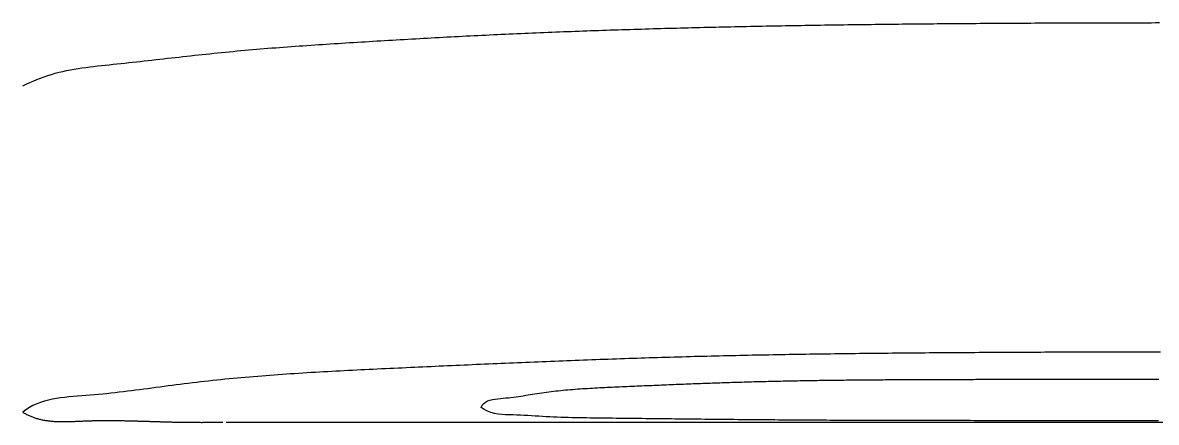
# Model space of a CAD drawing. Extents: x -1.6 to 71, y -20.2 to 60.8.
# Drawn here: x 42.682 to 43.551, y 5.098 to 5.404 of the extents above; entities that cross this region are included whole.
import ezdxf

# ---------------------------------------------------------------- set-up
doc = ezdxf.new("R2010")
doc.units = 0
doc.layers.get('0').update_dxf_attribs({"linetype": 'CONTINUOUS'})

msp = doc.modelspace()

# ---------------------------------------------------------------- linework, layer by layer
at = {"color": 7, "linetype": 'CONTINUOUS'}
msp.add_line((42.83805, 5.09777), (44.20374, 5.09777), dxfattribs=at)
at = {"color": 7}
for points in [[(42.682, 5.35583, 0), (42.6847, 5.35714, 0), (42.6874, 5.35841, 0), (42.6901, 5.35962, 0), (42.6929, 5.36078, 0), (42.6956, 5.36188, 0), (42.6984, 5.36291, 0), (42.7013, 5.36386, 0), (42.7041, 5.36474, 0), (42.707, 5.36555, 0), (42.7099, 5.3663, 0), (42.7128, 5.36698, 0), (42.7157, 5.36761, 0), (42.7186, 5.36819, 0), (42.7215, 5.36873, 0), (42.7245, 5.36922, 0), (42.7274, 5.36967, 0), (42.7304, 5.37009, 0), (42.7334, 5.37048, 0), (42.7364, 5.37085, 0), (42.7394, 5.37119, 0), (42.7424, 5.37152, 0), (42.7453, 5.37184, 0), (42.7483, 5.37215, 0), (42.7513, 5.37246, 0), (42.7543, 5.37277, 0), (42.7573, 5.37309, 0), (42.7603, 5.37341, 0), (42.7633, 5.37373, 0), (42.7663, 5.37405, 0), (42.7692, 5.37438, 0), (42.7722, 5.37471, 0), (42.7752, 5.37504, 0), (42.7782, 5.37537, 0), (42.7811, 5.3757, 0), (42.7841, 5.37604, 0), (42.7871, 5.37637, 0), (42.79, 5.3767, 0), (42.793, 5.37704, 0), (42.796, 5.37737, 0), (42.7989, 5.3777, 0), (42.8019, 5.37803, 0), (42.8049, 5.37836, 0), (42.8078, 5.37869, 0), (42.8108, 5.37902, 0), (42.8137, 5.37934, 0), (42.8167, 5.37966, 0), (42.8197, 5.37998, 0), (42.8226, 5.3803, 0), (42.8256, 5.38061, 0), (42.8285, 5.38092, 0), (42.8315, 5.38122, 0), (42.8345, 5.38152, 0), (42.8374, 5.38182, 0), (42.8404, 5.38211, 0), (42.8434, 5.3824, 0), (42.8463, 5.38268, 0), (42.8493, 5.38295, 0), (42.8523, 5.38322, 0), (42.8552, 5.38348, 0), (42.8582, 5.38374, 0), (42.8612, 5.384, 0), (42.8642, 5.38425, 0), (42.8671, 5.38449, 0), (42.8701, 5.38474, 0), (42.8731, 5.38497, 0), (42.8761, 5.38521, 0), (42.879, 5.38544, 0), (42.882, 5.38566, 0), (42.885, 5.38589, 0), (42.888, 5.3861, 0), (42.891, 5.38632, 0), (42.8939, 5.38653, 0), (42.8969, 5.38674, 0), (42.8999, 5.38695, 0), (42.9029, 5.38715, 0), (42.9059, 5.38736, 0), (42.9088, 5.38756, 0), (42.9118, 5.38775, 0), (42.9148, 5.38795, 0), (42.9178, 5.38814, 0), (42.9208, 5.38833, 0), (42.9238, 5.38852, 0), (42.9267, 5.38871, 0), (42.9297, 5.3889, 0), (42.9327, 5.38909, 0), (42.9357, 5.38927, 0), (42.9387, 5.38946, 0), (42.9417, 5.38964, 0), (42.9446, 5.38982, 0), (42.9476, 5.39, 0), (42.9506, 5.39018, 0), (42.9536, 5.39036, 0), (42.9566, 5.39054, 0), (42.9595, 5.39072, 0), (42.9625, 5.3909, 0), (42.9655, 5.39107, 0), (42.9685, 5.39125, 0), (42.9715, 5.39142, 0), (42.9745, 5.39159, 0), (42.9774, 5.39176, 0), (42.9804, 5.39193, 0), (42.9834, 5.3921, 0), (42.9864, 5.39227, 0), (42.9894, 5.39244, 0), (42.9923, 5.3926, 0), (42.9953, 5.39277, 0), (42.9983, 5.39293, 0), (43.0013, 5.39309, 0), (43.0043, 5.39325, 0), (43.0072, 5.39341, 0), (43.0102, 5.39357, 0), (43.0132, 5.39373, 0), (43.0162, 5.39388, 0), (43.0192, 5.39404, 0), (43.0222, 5.39419, 0), (43.0251, 5.39434, 0), (43.0281, 5.39449, 0), (43.0311, 5.39464, 0), (43.0341, 5.39478, 0), (43.0371, 5.39493, 0), (43.04, 5.39507, 0), (43.043, 5.39521, 0), (43.046, 5.39535, 0), (43.049, 5.39549, 0), (43.052, 5.39563, 0), (43.055, 5.39576, 0), (43.0579, 5.3959, 0), (43.0609, 5.39603, 0), (43.0639, 5.39616, 0), (43.0669, 5.39629, 0), (43.0699, 5.39642, 0), (43.0729, 5.39655, 0), (43.0758, 5.39667, 0), (43.0788, 5.3968, 0), (43.0818, 5.39692, 0), (43.0848, 5.39704, 0), (43.0878, 5.39716, 0), (43.0908, 5.39728, 0), (43.0937, 5.39739, 0), (43.0967, 5.39751, 0), (43.0997, 5.39762, 0), (43.1027, 5.39774, 0), (43.1057, 5.39785, 0), (43.1087, 5.39796, 0), (43.1116, 5.39807, 0), (43.1146, 5.39817, 0), (43.1176, 5.39828, 0), (43.1206, 5.39838, 0), (43.1236, 5.39849, 0), (43.1266, 5.39859, 0), (43.1296, 5.39869, 0), (43.1325, 5.39879, 0), (43.1355, 5.39889, 0), (43.1385, 5.39899, 0), (43.1415, 5.39908, 0), (43.1445, 5.39918, 0), (43.1475, 5.39927, 0), (43.1505, 5.39936, 0), (43.1534, 5.39945, 0), (43.1564, 5.39954, 0), (43.1594, 5.39963, 0), (43.1624, 5.39972, 0), (43.1654, 5.39981, 0), (43.1684, 5.39989, 0), (43.1713, 5.39998, 0), (43.1743, 5.40006, 0), (43.1773, 5.40014, 0), (43.1803, 5.40022, 0), (43.1833, 5.4003, 0), (43.1863, 5.40038, 0), (43.1893, 5.40046, 0), (43.1922, 5.40053, 0), (43.1952, 5.40061, 0), (43.1982, 5.40068, 0), (43.2012, 5.40076, 0), (43.2042, 5.40083, 0), (43.2072, 5.4009, 0), (43.2102, 5.40097, 0), (43.2131, 5.40104, 0), (43.2161, 5.40111, 0), (43.2191, 5.40118, 0), (43.2221, 5.40124, 0), (43.2251, 5.40131, 0), (43.2281, 5.40138, 0), (43.2311, 5.40144, 0), (43.234, 5.4015, 0), (43.237, 5.40156, 0), (43.24, 5.40162, 0), (43.243, 5.40168, 0), (43.246, 5.40174, 0), (43.249, 5.4018, 0), (43.252, 5.40186, 0), (43.2549, 5.40192, 0), (43.2579, 5.40197, 0), (43.2609, 5.40203, 0), (43.2639, 5.40208, 0), (43.2669, 5.40214, 0), (43.2699, 5.40219, 0), (43.2729, 5.40224, 0), (43.2758, 5.40229, 0), (43.2788, 5.40234, 0), (43.2818, 5.40239, 0), (43.2848, 5.40244, 0), (43.2878, 5.40249, 0), (43.2908, 5.40253, 0), (43.2938, 5.40258, 0), (43.2967, 5.40262, 0), (43.2997, 5.40267, 0), (43.3027, 5.40271, 0), (43.3057, 5.40276, 0), (43.3087, 5.4028, 0), (43.3117, 5.40284, 0), (43.3147, 5.40288, 0), (43.3176, 5.40292, 0), (43.3206, 5.40296, 0), (43.3236, 5.403, 0), (43.3266, 5.40304, 0), (43.3296, 5.40307, 0), (43.3326, 5.40311, 0), (43.3356, 5.40315, 0), (43.3386, 5.40318, 0), (43.3415, 5.40322, 0), (43.3445, 5.40325, 0), (43.3475, 5.40329, 0), (43.3505, 5.40332, 0), (43.3535, 5.40335, 0), (43.3565, 5.40338, 0), (43.3595, 5.40341, 0), (43.3624, 5.40345, 0), (43.3654, 5.40348, 0), (43.3684, 5.4035, 0), (43.3714, 5.40353, 0), (43.3744, 5.40356, 0), (43.3774, 5.40359, 0), (43.3804, 5.40362, 0), (43.3833, 5.40364, 0), (43.3863, 5.40367, 0), (43.3893, 5.4037, 0), (43.3923, 5.40372, 0), (43.3953, 5.40375, 0), (43.3983, 5.40377, 0), (43.4013, 5.40379, 0), (43.4042, 5.40382, 0), (43.4072, 5.40384, 0), (43.4102, 5.40386, 0), (43.4132, 5.40388, 0), (43.4162, 5.4039, 0), (43.4192, 5.40392, 0), (43.4222, 5.40395, 0), (43.4251, 5.40397, 0), (43.4281, 5.40398, 0), (43.4311, 5.404, 0), (43.4341, 5.40402, 0), (43.4371, 5.40404, 0), (43.4401, 5.40406, 0), (43.4431, 5.40408, 0), (43.446, 5.40409, 0), (43.449, 5.40411, 0), (43.452, 5.40412, 0), (43.455, 5.40414, 0), (43.458, 5.40416, 0), (43.461, 5.40417, 0), (43.464, 5.40418, 0), (43.467, 5.4042, 0), (43.4699, 5.40421, 0), (43.4729, 5.40422, 0), (43.4759, 5.40424, 0), (43.4789, 5.40425, 0), (43.4819, 5.40426, 0), (43.4849, 5.40427, 0), (43.4879, 5.40428, 0), (43.4908, 5.40429, 0), (43.4938, 5.4043, 0), (43.4968, 5.40431, 0), (43.4998, 5.40432, 0), (43.5028, 5.40433, 0), (43.5058, 5.40434, 0), (43.5088, 5.40434, 0), (43.5117, 5.40435, 0), (43.5147, 5.40436, 0), (43.5177, 5.40436, 0), (43.5207, 5.40437, 0), (43.5237, 5.40438, 0), (43.5267, 5.40438, 0), (43.5297, 5.40439, 0), (43.5327, 5.40439, 0), (43.5356, 5.40439, 0), (43.5386, 5.4044, 0), (43.5416, 5.4044, 0), (43.5446, 5.4044, 0), (43.5476, 5.4044, 0), (43.5506, 5.40441, 0), (43.5536, 5.40441, 0)], [(43.5543, 5.15166, 0), (43.5512, 5.15166, 0), (43.548, 5.15166, 0), (43.5449, 5.15166, 0), (43.5417, 5.15165, 0), (43.5385, 5.15165, 0), (43.5354, 5.15165, 0), (43.5322, 5.15164, 0), (43.5291, 5.15164, 0), (43.5259, 5.15163, 0), (43.5227, 5.15163, 0), (43.5196, 5.15162, 0), (43.5164, 5.15161, 0), (43.5133, 5.15161, 0), (43.5101, 5.1516, 0), (43.5069, 5.15159, 0), (43.5038, 5.15158, 0), (43.5006, 5.15157, 0), (43.4974, 5.15156, 0), (43.4943, 5.15156, 0), (43.4911, 5.15155, 0), (43.488, 5.15154, 0), (43.4848, 5.15152, 0), (43.4816, 5.15151, 0), (43.4785, 5.1515, 0), (43.4753, 5.15149, 0), (43.4722, 5.15148, 0), (43.469, 5.15147, 0), (43.4658, 5.15145, 0), (43.4627, 5.15144, 0), (43.4595, 5.15143, 0), (43.4564, 5.15141, 0), (43.4532, 5.1514, 0), (43.45, 5.15138, 0), (43.4469, 5.15137, 0), (43.4437, 5.15135, 0), (43.4405, 5.15134, 0), (43.4374, 5.15132, 0), (43.4342, 5.1513, 0), (43.4311, 5.15129, 0), (43.4279, 5.15127, 0), (43.4247, 5.15125, 0), (43.4216, 5.15123, 0), (43.4184, 5.15122, 0), (43.4153, 5.1512, 0), (43.4121, 5.15118, 0), (43.4089, 5.15116, 0), (43.4058, 5.15114, 0), (43.4026, 5.15112, 0), (43.3994, 5.1511, 0), (43.3963, 5.15108, 0), (43.3931, 5.15105, 0), (43.39, 5.15103, 0), (43.3868, 5.15101, 0), (43.3836, 5.15099, 0), (43.3805, 5.15096, 0), (43.3773, 5.15094, 0), (43.3741, 5.15091, 0), (43.371, 5.15089, 0), (43.3678, 5.15086, 0), (43.3647, 5.15083, 0), (43.3615, 5.15081, 0), (43.3583, 5.15078, 0), (43.3552, 5.15075, 0), (43.352, 5.15072, 0), (43.3488, 5.15069, 0), (43.3457, 5.15066, 0), (43.3425, 5.15063, 0), (43.3394, 5.1506, 0), (43.3362, 5.15056, 0), (43.333, 5.15053, 0), (43.3299, 5.1505, 0), (43.3267, 5.15046, 0), (43.3236, 5.15042, 0), (43.3204, 5.15039, 0), (43.3172, 5.15035, 0), (43.3141, 5.15031, 0), (43.3109, 5.15027, 0), (43.3077, 5.15023, 0), (43.3046, 5.15019, 0), (43.3014, 5.15015, 0), (43.2983, 5.1501, 0), (43.2951, 5.15006, 0), (43.2919, 5.15001, 0), (43.2888, 5.14997, 0), (43.2856, 5.14992, 0), (43.2825, 5.14987, 0), (43.2793, 5.14982, 0), (43.2761, 5.14977, 0), (43.273, 5.14972, 0), (43.2698, 5.14967, 0), (43.2667, 5.14961, 0), (43.2635, 5.14956, 0), (43.2603, 5.1495, 0), (43.2572, 5.14945, 0), (43.254, 5.14939, 0), (43.2509, 5.14933, 0), (43.2477, 5.14927, 0), (43.2445, 5.14921, 0), (43.2414, 5.14914, 0), (43.2382, 5.14908, 0), (43.2351, 5.14901, 0), (43.2319, 5.14894, 0), (43.2287, 5.14888, 0), (43.2256, 5.14881, 0), (43.2224, 5.14874, 0), (43.2193, 5.14866, 0), (43.2161, 5.14859, 0), (43.2129, 5.14851, 0), (43.2098, 5.14844, 0), (43.2066, 5.14836, 0), (43.2035, 5.14828, 0), (43.2003, 5.1482, 0), (43.1972, 5.14812, 0), (43.194, 5.14803, 0), (43.1908, 5.14795, 0), (43.1877, 5.14786, 0), (43.1845, 5.14777, 0), (43.1814, 5.14768, 0), (43.1782, 5.14759, 0), (43.1751, 5.1475, 0), (43.1719, 5.14741, 0), (43.1688, 5.14731, 0), (43.1656, 5.14721, 0), (43.1624, 5.14712, 0), (43.1593, 5.14702, 0), (43.1561, 5.14692, 0), (43.153, 5.14681, 0), (43.1498, 5.14671, 0), (43.1467, 5.14661, 0), (43.1435, 5.1465, 0), (43.1404, 5.14639, 0), (43.1372, 5.14628, 0), (43.1341, 5.14617, 0), (43.1309, 5.14606, 0), (43.1277, 5.14595, 0), (43.1246, 5.14584, 0), (43.1214, 5.14572, 0), (43.1183, 5.14561, 0), (43.1151, 5.14549, 0), (43.112, 5.14537, 0), (43.1088, 5.14526, 0), (43.1057, 5.14514, 0), (43.1025, 5.14502, 0), (43.0993, 5.14489, 0), (43.0962, 5.14477, 0), (43.093, 5.14465, 0), (43.0899, 5.14452, 0), (43.0867, 5.1444, 0), (43.0836, 5.14427, 0), (43.0804, 5.14414, 0), (43.0773, 5.14401, 0), (43.0741, 5.14389, 0), (43.0709, 5.14376, 0), (43.0678, 5.14362, 0), (43.0646, 5.14349, 0), (43.0615, 5.14336, 0), (43.0583, 5.14323, 0), (43.0552, 5.14309, 0), (43.052, 5.14296, 0), (43.0488, 5.14282, 0), (43.0457, 5.14269, 0), (43.0425, 5.14255, 0), (43.0394, 5.14241, 0), (43.0362, 5.14228, 0), (43.033, 5.14214, 0), (43.0299, 5.142, 0), (43.0267, 5.14186, 0), (43.0236, 5.14172, 0), (43.0204, 5.14158, 0), (43.0172, 5.14143, 0), (43.0141, 5.14129, 0), (43.0109, 5.14115, 0), (43.0077, 5.14101, 0), (43.0046, 5.14086, 0), (43.0014, 5.14072, 0), (42.9983, 5.14057, 0), (42.9951, 5.14043, 0), (42.9919, 5.14028, 0), (42.9888, 5.14014, 0), (42.9856, 5.13999, 0), (42.9824, 5.13984, 0), (42.9793, 5.1397, 0), (42.9761, 5.13955, 0), (42.9729, 5.1394, 0), (42.9698, 5.13926, 0), (42.9666, 5.13911, 0), (42.9634, 5.13896, 0), (42.9603, 5.13881, 0), (42.9571, 5.13866, 0), (42.9539, 5.13851, 0), (42.9507, 5.13836, 0), (42.9476, 5.13821, 0), (42.9444, 5.13805, 0), (42.9412, 5.1379, 0), (42.9381, 5.13774, 0), (42.9349, 5.13758, 0), (42.9317, 5.13742, 0), (42.9285, 5.13726, 0), (42.9254, 5.13709, 0), (42.9222, 5.13693, 0), (42.919, 5.13675, 0), (42.9159, 5.13658, 0), (42.9127, 5.1364, 0), (42.9095, 5.13622, 0), (42.9064, 5.13604, 0), (42.9032, 5.13585, 0), (42.9, 5.13566, 0), (42.8969, 5.13546, 0), (42.8937, 5.13527, 0), (42.8905, 5.13506, 0), (42.8874, 5.13485, 0), (42.8842, 5.13464, 0), (42.8811, 5.13442, 0), (42.8779, 5.1342, 0), (42.8748, 5.13397, 0), (42.8716, 5.13373, 0), (42.8685, 5.13349, 0), (42.8653, 5.13325, 0), (42.8622, 5.133, 0), (42.859, 5.13274, 0), (42.8559, 5.13247, 0), (42.8527, 5.1322, 0), (42.8496, 5.13193, 0), (42.8464, 5.13164, 0), (42.8433, 5.13135, 0), (42.8402, 5.13105, 0), (42.837, 5.13075, 0), (42.8339, 5.13043, 0), (42.8308, 5.13011, 0), (42.8277, 5.12978, 0), (42.8245, 5.12944, 0), (42.8214, 5.1291, 0), (42.8183, 5.12874, 0), (42.8152, 5.12838, 0), (42.8121, 5.12801, 0), (42.809, 5.12763, 0), (42.8059, 5.12724, 0), (42.8028, 5.12684, 0), (42.7997, 5.12644, 0), (42.7966, 5.12603, 0), (42.7935, 5.12562, 0), (42.7904, 5.1252, 0), (42.7873, 5.12479, 0), (42.7842, 5.12437, 0), (42.7811, 5.12395, 0), (42.778, 5.12354, 0), (42.7748, 5.12312, 0), (42.7717, 5.12271, 0), (42.7686, 5.12231, 0), (42.7655, 5.12191, 0), (42.7623, 5.12152, 0), (42.7592, 5.12113, 0), (42.7561, 5.12076, 0), (42.7529, 5.12039, 0), (42.7497, 5.12004, 0), (42.7466, 5.1197, 0), (42.7434, 5.11937, 0), (42.7402, 5.11905, 0), (42.737, 5.11876, 0), (42.7338, 5.11847, 0), (42.7305, 5.11821, 0), (42.7273, 5.11796, 0), (42.724, 5.11772, 0), (42.7208, 5.11747, 0), (42.7175, 5.11718, 0), (42.7143, 5.11685, 0), (42.7111, 5.11646, 0), (42.7079, 5.11599, 0), (42.7048, 5.11542, 0), (42.7017, 5.11474, 0), (42.6987, 5.11393, 0), (42.6957, 5.11297, 0), (42.6928, 5.11184, 0), (42.6899, 5.11053, 0), (42.6872, 5.10903, 0), (42.6845, 5.10732, 0), (42.682, 5.10546, 0)], [(43.0335, 5.10918, 0), (43.0344, 5.11083, 0), (43.0355, 5.11221, 0), (43.0369, 5.11331, 0), (43.0385, 5.11415, 0), (43.0403, 5.1148, 0), (43.0422, 5.11527, 0), (43.0442, 5.11561, 0), (43.0462, 5.11586, 0), (43.0483, 5.11606, 0), (43.0504, 5.11624, 0), (43.0525, 5.11644, 0), (43.0545, 5.11665, 0), (43.0564, 5.11687, 0), (43.0584, 5.11711, 0), (43.0603, 5.11737, 0), (43.0622, 5.11763, 0), (43.064, 5.1179, 0), (43.0658, 5.11817, 0), (43.0677, 5.11846, 0), (43.0695, 5.11874, 0), (43.0712, 5.11903, 0), (43.073, 5.11931, 0), (43.0748, 5.11959, 0), (43.0766, 5.11987, 0), (43.0783, 5.12015, 0), (43.0801, 5.12041, 0), (43.0819, 5.12067, 0), (43.0837, 5.12092, 0), (43.0855, 5.12115, 0), (43.0873, 5.12138, 0), (43.0891, 5.1216, 0), (43.0909, 5.1218, 0), (43.0927, 5.122, 0), (43.0946, 5.12219, 0), (43.0964, 5.12237, 0), (43.0982, 5.12255, 0), (43.1001, 5.12271, 0), (43.102, 5.12287, 0), (43.1038, 5.12302, 0), (43.1057, 5.12317, 0), (43.1076, 5.12331, 0), (43.1094, 5.12344, 0), (43.1113, 5.12357, 0), (43.1132, 5.12369, 0), (43.1151, 5.12381, 0), (43.117, 5.12392, 0), (43.1189, 5.12403, 0), (43.1208, 5.12414, 0), (43.1227, 5.12424, 0), (43.1245, 5.12433, 0), (43.1264, 5.12443, 0), (43.1283, 5.12452, 0), (43.1302, 5.12461, 0), (43.1321, 5.1247, 0), (43.134, 5.12479, 0), (43.1359, 5.12487, 0), (43.1378, 5.12496, 0), (43.1397, 5.12504, 0), (43.1416, 5.12513, 0), (43.1435, 5.12521, 0), (43.1454, 5.12529, 0), (43.1473, 5.12538, 0), (43.1492, 5.12546, 0), (43.1511, 5.12554, 0), (43.153, 5.12563, 0), (43.1548, 5.12571, 0), (43.1567, 5.12579, 0), (43.1586, 5.12587, 0), (43.1605, 5.12595, 0), (43.1624, 5.12603, 0), (43.1643, 5.12611, 0), (43.1661, 5.12619, 0), (43.168, 5.12627, 0), (43.1699, 5.12635, 0), (43.1718, 5.12643, 0), (43.1736, 5.12651, 0), (43.1755, 5.12658, 0), (43.1774, 5.12666, 0), (43.1792, 5.12674, 0), (43.1811, 5.12681, 0), (43.183, 5.12689, 0), (43.1849, 5.12696, 0), (43.1867, 5.12704, 0), (43.1886, 5.12711, 0), (43.1905, 5.12718, 0), (43.1923, 5.12726, 0), (43.1942, 5.12733, 0), (43.1961, 5.1274, 0), (43.1979, 5.12747, 0), (43.1998, 5.12754, 0), (43.2016, 5.12761, 0), (43.2035, 5.12768, 0), (43.2054, 5.12775, 0), (43.2072, 5.12781, 0), (43.2091, 5.12788, 0), (43.211, 5.12795, 0), (43.2128, 5.12801, 0), (43.2147, 5.12808, 0), (43.2165, 5.12814, 0), (43.2184, 5.1282, 0), (43.2203, 5.12826, 0), (43.2221, 5.12833, 0), (43.224, 5.12839, 0), (43.2258, 5.12845, 0), (43.2277, 5.1285, 0), (43.2296, 5.12856, 0), (43.2314, 5.12862, 0), (43.2333, 5.12867, 0), (43.2351, 5.12873, 0), (43.237, 5.12878, 0), (43.2389, 5.12884, 0), (43.2407, 5.12889, 0), (43.2426, 5.12894, 0), (43.2445, 5.12899, 0), (43.2463, 5.12904, 0), (43.2482, 5.12909, 0), (43.25, 5.12914, 0), (43.2519, 5.12918, 0), (43.2538, 5.12923, 0), (43.2556, 5.12927, 0), (43.2575, 5.12932, 0), (43.2594, 5.12936, 0), (43.2612, 5.1294, 0), (43.2631, 5.12944, 0), (43.265, 5.12948, 0), (43.2668, 5.12952, 0), (43.2687, 5.12956, 0), (43.2706, 5.12959, 0), (43.2724, 5.12963, 0), (43.2743, 5.12966, 0), (43.2762, 5.1297, 0), (43.278, 5.12973, 0), (43.2799, 5.12976, 0), (43.2818, 5.1298, 0), (43.2836, 5.12983, 0), (43.2855, 5.12986, 0), (43.2874, 5.12989, 0), (43.2893, 5.12991, 0), (43.2911, 5.12994, 0), (43.293, 5.12997, 0), (43.2949, 5.13, 0), (43.2967, 5.13002, 0), (43.2986, 5.13005, 0), (43.3005, 5.13007, 0), (43.3024, 5.1301, 0), (43.3042, 5.13012, 0), (43.3061, 5.13014, 0), (43.308, 5.13016, 0), (43.3099, 5.13018, 0), (43.3117, 5.1302, 0), (43.3136, 5.13022, 0), (43.3155, 5.13024, 0), (43.3173, 5.13026, 0), (43.3192, 5.13028, 0), (43.3211, 5.1303, 0), (43.323, 5.13031, 0), (43.3248, 5.13033, 0), (43.3267, 5.13035, 0), (43.3286, 5.13036, 0), (43.3305, 5.13038, 0), (43.3323, 5.13039, 0), (43.3342, 5.13041, 0), (43.3361, 5.13042, 0), (43.338, 5.13043, 0), (43.3398, 5.13045, 0), (43.3417, 5.13046, 0), (43.3436, 5.13047, 0), (43.3454, 5.13048, 0), (43.3473, 5.13049, 0), (43.3492, 5.13051, 0), (43.3511, 5.13052, 0), (43.3529, 5.13053, 0), (43.3548, 5.13054, 0), (43.3567, 5.13055, 0), (43.3586, 5.13056, 0), (43.3604, 5.13056, 0), (43.3623, 5.13057, 0), (43.3642, 5.13058, 0), (43.366, 5.13059, 0), (43.3679, 5.1306, 0), (43.3698, 5.13061, 0), (43.3717, 5.13061, 0), (43.3735, 5.13062, 0), (43.3754, 5.13063, 0), (43.3773, 5.13064, 0), (43.3792, 5.13064, 0), (43.381, 5.13065, 0), (43.3829, 5.13065, 0), (43.3848, 5.13066, 0), (43.3866, 5.13067, 0), (43.3885, 5.13067, 0), (43.3904, 5.13068, 0), (43.3923, 5.13068, 0), (43.3941, 5.13069, 0), (43.396, 5.13069, 0), (43.3979, 5.1307, 0), (43.3997, 5.1307, 0), (43.4016, 5.1307, 0), (43.4035, 5.13071, 0), (43.4054, 5.13071, 0), (43.4072, 5.13072, 0), (43.4091, 5.13072, 0), (43.411, 5.13072, 0), (43.4128, 5.13073, 0), (43.4147, 5.13073, 0), (43.4166, 5.13073, 0), (43.4184, 5.13074, 0), (43.4203, 5.13074, 0), (43.4222, 5.13074, 0), (43.4241, 5.13074, 0), (43.4259, 5.13075, 0), (43.4278, 5.13075, 0), (43.4297, 5.13075, 0), (43.4315, 5.13075, 0), (43.4334, 5.13076, 0), (43.4353, 5.13076, 0), (43.4371, 5.13076, 0), (43.439, 5.13076, 0), (43.4409, 5.13077, 0), (43.4428, 5.13077, 0), (43.4446, 5.13077, 0), (43.4465, 5.13077, 0), (43.4484, 5.13077, 0), (43.4502, 5.13078, 0), (43.4521, 5.13078, 0), (43.454, 5.13078, 0), (43.4559, 5.13078, 0), (43.4577, 5.13078, 0), (43.4596, 5.13079, 0), (43.4615, 5.13079, 0), (43.4633, 5.13079, 0), (43.4652, 5.13079, 0), (43.4671, 5.13079, 0), (43.4689, 5.1308, 0), (43.4708, 5.1308, 0), (43.4727, 5.1308, 0), (43.4746, 5.1308, 0), (43.4764, 5.1308, 0), (43.4783, 5.13081, 0), (43.4802, 5.13081, 0), (43.482, 5.13081, 0), (43.4839, 5.13081, 0), (43.4858, 5.13081, 0), (43.4876, 5.13082, 0), (43.4895, 5.13082, 0), (43.4914, 5.13082, 0), (43.4933, 5.13082, 0), (43.4951, 5.13083, 0), (43.497, 5.13083, 0), (43.4989, 5.13083, 0), (43.5007, 5.13083, 0), (43.5026, 5.13083, 0), (43.5045, 5.13084, 0), (43.5063, 5.13084, 0), (43.5082, 5.13084, 0), (43.5101, 5.13084, 0), (43.512, 5.13084, 0), (43.5138, 5.13084, 0), (43.5157, 5.13085, 0), (43.5176, 5.13085, 0), (43.5194, 5.13085, 0), (43.5213, 5.13085, 0), (43.5232, 5.13085, 0), (43.525, 5.13085, 0), (43.5269, 5.13085, 0), (43.5288, 5.13086, 0), (43.5307, 5.13086, 0), (43.5325, 5.13086, 0), (43.5344, 5.13086, 0), (43.5363, 5.13086, 0), (43.5381, 5.13086, 0), (43.54, 5.13086, 0), (43.5419, 5.13086, 0), (43.5438, 5.13086, 0), (43.5456, 5.13086, 0), (43.5475, 5.13087, 0), (43.5494, 5.13087, 0), (43.5512, 5.13087, 0), (43.5531, 5.13087, 0)], [(42.682, 5.10546, 0), (42.6826, 5.10513, 0), (42.6832, 5.10479, 0), (42.6838, 5.10447, 0), (42.6844, 5.10414, 0), (42.685, 5.10383, 0), (42.6857, 5.10352, 0), (42.6863, 5.10322, 0), (42.6869, 5.10293, 0), (42.6875, 5.10264, 0), (42.6882, 5.10237, 0), (42.6888, 5.10211, 0), (42.6895, 5.10186, 0), (42.6901, 5.10161, 0), (42.6907, 5.10138, 0), (42.6914, 5.10116, 0), (42.692, 5.10095, 0), (42.6927, 5.10075, 0), (42.6934, 5.10056, 0), (42.694, 5.10038, 0), (42.6947, 5.10021, 0), (42.6953, 5.10004, 0), (42.696, 5.09989, 0), (42.6967, 5.09974, 0), (42.6973, 5.0996, 0), (42.698, 5.09947, 0), (42.6987, 5.09935, 0), (42.6994, 5.09924, 0), (42.7, 5.09913, 0), (42.7007, 5.09903, 0), (42.7014, 5.09894, 0), (42.7021, 5.09885, 0), (42.7028, 5.09878, 0), (42.7035, 5.0987, 0), (42.7041, 5.09864, 0), (42.7048, 5.09858, 0), (42.7055, 5.09853, 0), (42.7062, 5.09848, 0), (42.7069, 5.09844, 0), (42.7076, 5.0984, 0), (42.7083, 5.09837, 0), (42.709, 5.09834, 0), (42.7097, 5.09832, 0), (42.7104, 5.0983, 0), (42.7111, 5.09829, 0), (42.7118, 5.09828, 0), (42.7125, 5.09828, 0), (42.7132, 5.09828, 0), (42.7139, 5.09828, 0), (42.7146, 5.09828, 0), (42.7153, 5.09829, 0), (42.716, 5.0983, 0), (42.7168, 5.09832, 0), (42.7175, 5.09834, 0), (42.7182, 5.09835, 0), (42.7189, 5.09838, 0), (42.7196, 5.0984, 0), (42.7203, 5.09842, 0), (42.721, 5.09845, 0), (42.7217, 5.09848, 0), (42.7224, 5.09851, 0), (42.7231, 5.09854, 0), (42.7239, 5.09857, 0), (42.7246, 5.0986, 0), (42.7253, 5.09863, 0), (42.726, 5.09866, 0), (42.7267, 5.09869, 0), (42.7274, 5.09872, 0), (42.7281, 5.09875, 0), (42.7288, 5.09878, 0), (42.7295, 5.09881, 0), (42.7302, 5.09884, 0), (42.731, 5.09886, 0), (42.7317, 5.09889, 0), (42.7324, 5.09891, 0), (42.7331, 5.09893, 0), (42.7338, 5.09895, 0), (42.7345, 5.09897, 0), (42.7352, 5.09899, 0), (42.7359, 5.09901, 0), (42.7366, 5.09902, 0), (42.7373, 5.09904, 0), (42.738, 5.09905, 0), (42.7387, 5.09907, 0), (42.7394, 5.09908, 0), (42.7401, 5.09909, 0), (42.7408, 5.0991, 0), (42.7415, 5.09911, 0), (42.7422, 5.09911, 0), (42.7429, 5.09912, 0), (42.7436, 5.09912, 0), (42.7443, 5.09913, 0), (42.745, 5.09913, 0), (42.7457, 5.09913, 0), (42.7464, 5.09914, 0), (42.7471, 5.09914, 0), (42.7478, 5.09914, 0), (42.7485, 5.09914, 0), (42.7492, 5.09913, 0), (42.7499, 5.09913, 0), (42.7506, 5.09913, 0), (42.7513, 5.09912, 0), (42.752, 5.09912, 0), (42.7527, 5.09911, 0), (42.7534, 5.09911, 0), (42.7541, 5.0991, 0), (42.7548, 5.09909, 0), (42.7555, 5.09908, 0), (42.7561, 5.09907, 0), (42.7568, 5.09906, 0), (42.7575, 5.09905, 0), (42.7582, 5.09904, 0), (42.7589, 5.09903, 0), (42.7596, 5.09902, 0), (42.7603, 5.099, 0), (42.761, 5.09899, 0), (42.7617, 5.09897, 0), (42.7624, 5.09896, 0), (42.7631, 5.09895, 0), (42.7638, 5.09893, 0), (42.7644, 5.09891, 0), (42.7651, 5.0989, 0), (42.7658, 5.09888, 0), (42.7665, 5.09886, 0), (42.7672, 5.09885, 0), (42.7679, 5.09883, 0), (42.7686, 5.09881, 0), (42.7693, 5.09879, 0), (42.77, 5.09877, 0), (42.7706, 5.09875, 0), (42.7713, 5.09873, 0), (42.772, 5.09871, 0), (42.7727, 5.09869, 0), (42.7734, 5.09867, 0), (42.7741, 5.09865, 0), (42.7748, 5.09863, 0), (42.7755, 5.09861, 0), (42.7762, 5.09859, 0), (42.7768, 5.09857, 0), (42.7775, 5.09855, 0), (42.7782, 5.09853, 0), (42.7789, 5.09851, 0), (42.7796, 5.09848, 0), (42.7803, 5.09846, 0), (42.781, 5.09844, 0), (42.7816, 5.09842, 0), (42.7823, 5.0984, 0), (42.783, 5.09838, 0), (42.7837, 5.09836, 0), (42.7844, 5.09833, 0), (42.7851, 5.09831, 0), (42.7858, 5.09829, 0), (42.7865, 5.09827, 0), (42.7871, 5.09825, 0), (42.7878, 5.09823, 0), (42.7885, 5.09821, 0), (42.7892, 5.09819, 0), (42.7899, 5.09817, 0), (42.7906, 5.09815, 0), (42.7913, 5.09813, 0), (42.792, 5.09811, 0), (42.7926, 5.09809, 0), (42.7933, 5.09807, 0), (42.794, 5.09805, 0), (42.7947, 5.09804, 0), (42.7954, 5.09802, 0), (42.7961, 5.098, 0), (42.7968, 5.09798, 0), (42.7975, 5.09797, 0), (42.7981, 5.09795, 0), (42.7988, 5.09794, 0), (42.7995, 5.09792, 0), (42.8002, 5.09791, 0), (42.8009, 5.09789, 0), (42.8016, 5.09788, 0), (42.8023, 5.09787, 0), (42.803, 5.09785, 0), (42.8037, 5.09784, 0), (42.8043, 5.09783, 0), (42.805, 5.09782, 0), (42.8057, 5.09781, 0), (42.8064, 5.0978, 0), (42.8071, 5.09779, 0), (42.8078, 5.09778, 0), (42.8085, 5.09777, 0), (42.8092, 5.09777, 0), (42.8099, 5.09776, 0), (42.8106, 5.09776, 0), (42.8112, 5.09775, 0), (42.8119, 5.09775, 0), (42.8126, 5.09774, 0), (42.8133, 5.09774, 0), (42.814, 5.09773, 0), (42.8147, 5.09773, 0), (42.8154, 5.09773, 0), (42.8161, 5.09773, 0), (42.8168, 5.09773, 0), (42.8175, 5.09773, 0), (42.8182, 5.09773, 0), (42.8189, 5.09772, 0), (42.8196, 5.09772, 0), (42.8202, 5.09773, 0), (42.8209, 5.09773, 0), (42.8216, 5.09773, 0), (42.8223, 5.09773, 0), (42.823, 5.09773, 0), (42.8237, 5.09773, 0), (42.8244, 5.09773, 0), (42.8251, 5.09773, 0), (42.8258, 5.09774, 0), (42.8265, 5.09774, 0), (42.8272, 5.09774, 0), (42.8279, 5.09774, 0), (42.8286, 5.09774, 0), (42.8293, 5.09775, 0), (42.83, 5.09775, 0), (42.8306, 5.09775, 0), (42.8313, 5.09775, 0), (42.832, 5.09776, 0), (42.8327, 5.09776, 0), (42.8334, 5.09776, 0), (42.8341, 5.09776, 0), (42.8348, 5.09776, 0), (42.8355, 5.09777, 0)], [(43.5529, 5.09892, 0), (43.5501, 5.09892, 0), (43.5472, 5.09892, 0), (43.5444, 5.09892, 0), (43.5416, 5.09892, 0), (43.5388, 5.09892, 0), (43.5359, 5.09892, 0), (43.5331, 5.09892, 0), (43.5303, 5.09892, 0), (43.5274, 5.09893, 0), (43.5246, 5.09893, 0), (43.5218, 5.09893, 0), (43.519, 5.09893, 0), (43.5161, 5.09893, 0), (43.5133, 5.09893, 0), (43.5105, 5.09893, 0), (43.5076, 5.09893, 0), (43.5048, 5.09894, 0), (43.502, 5.09894, 0), (43.4992, 5.09894, 0), (43.4963, 5.09894, 0), (43.4935, 5.09894, 0), (43.4907, 5.09894, 0), (43.4878, 5.09895, 0), (43.485, 5.09895, 0), (43.4822, 5.09895, 0), (43.4794, 5.09895, 0), (43.4765, 5.09895, 0), (43.4737, 5.09895, 0), (43.4709, 5.09896, 0), (43.468, 5.09896, 0), (43.4652, 5.09896, 0), (43.4624, 5.09896, 0), (43.4596, 5.09896, 0), (43.4567, 5.09897, 0), (43.4539, 5.09897, 0), (43.4511, 5.09897, 0), (43.4482, 5.09897, 0), (43.4454, 5.09897, 0), (43.4426, 5.09898, 0), (43.4398, 5.09898, 0), (43.4369, 5.09898, 0), (43.4341, 5.09898, 0), (43.4313, 5.09899, 0), (43.4284, 5.09899, 0), (43.4256, 5.09899, 0), (43.4228, 5.09899, 0), (43.4199, 5.099, 0), (43.4171, 5.099, 0), (43.4143, 5.099, 0), (43.4115, 5.099, 0), (43.4086, 5.09901, 0), (43.4058, 5.09901, 0), (43.403, 5.09901, 0), (43.4001, 5.09901, 0), (43.3973, 5.09902, 0), (43.3945, 5.09902, 0), (43.3917, 5.09902, 0), (43.3888, 5.09903, 0), (43.386, 5.09903, 0), (43.3832, 5.09903, 0), (43.3803, 5.09904, 0), (43.3775, 5.09904, 0), (43.3747, 5.09905, 0), (43.3718, 5.09905, 0), (43.369, 5.09905, 0), (43.3662, 5.09906, 0), (43.3634, 5.09906, 0), (43.3605, 5.09907, 0), (43.3577, 5.09907, 0), (43.3549, 5.09908, 0), (43.352, 5.09909, 0), (43.3492, 5.09909, 0), (43.3464, 5.0991, 0), (43.3436, 5.09911, 0), (43.3407, 5.09911, 0), (43.3379, 5.09912, 0), (43.3351, 5.09913, 0), (43.3322, 5.09914, 0), (43.3294, 5.09915, 0), (43.3266, 5.09915, 0), (43.3238, 5.09916, 0), (43.3209, 5.09917, 0), (43.3181, 5.09918, 0), (43.3153, 5.09919, 0), (43.3124, 5.09921, 0), (43.3096, 5.09922, 0), (43.3068, 5.09923, 0), (43.304, 5.09924, 0), (43.3011, 5.09925, 0), (43.2983, 5.09927, 0), (43.2955, 5.09928, 0), (43.2926, 5.0993, 0), (43.2898, 5.09931, 0), (43.287, 5.09933, 0), (43.2842, 5.09934, 0), (43.2813, 5.09936, 0), (43.2785, 5.09938, 0), (43.2757, 5.0994, 0), (43.2728, 5.09941, 0), (43.27, 5.09943, 0), (43.2672, 5.09945, 0), (43.2644, 5.09947, 0), (43.2615, 5.0995, 0), (43.2587, 5.09952, 0), (43.2559, 5.09954, 0), (43.2531, 5.09956, 0), (43.2502, 5.09959, 0), (43.2474, 5.09961, 0), (43.2446, 5.09964, 0), (43.2418, 5.09966, 0), (43.2389, 5.09969, 0), (43.2361, 5.09971, 0), (43.2333, 5.09974, 0), (43.2305, 5.09977, 0), (43.2276, 5.09979, 0), (43.2248, 5.09982, 0), (43.222, 5.09985, 0), (43.2191, 5.09988, 0), (43.2163, 5.09991, 0), (43.2135, 5.09994, 0), (43.2107, 5.09997, 0), (43.2078, 5.1, 0), (43.205, 5.10003, 0), (43.2022, 5.10006, 0), (43.1994, 5.10009, 0), (43.1965, 5.10012, 0), (43.1937, 5.10015, 0), (43.1909, 5.10018, 0), (43.188, 5.10021, 0), (43.1852, 5.10024, 0), (43.1824, 5.10027, 0), (43.1796, 5.10031, 0), (43.1767, 5.10034, 0), (43.1739, 5.10037, 0), (43.1711, 5.1004, 0), (43.1682, 5.10043, 0), (43.1654, 5.10047, 0), (43.1626, 5.1005, 0), (43.1597, 5.10053, 0), (43.1569, 5.10056, 0), (43.1541, 5.10059, 0), (43.1513, 5.10063, 0), (43.1484, 5.10066, 0), (43.1456, 5.10069, 0), (43.1428, 5.10072, 0), (43.1399, 5.10075, 0), (43.1371, 5.10078, 0), (43.1343, 5.10081, 0), (43.1314, 5.10084, 0), (43.1286, 5.10088, 0), (43.1258, 5.10091, 0), (43.1229, 5.10094, 0), (43.1201, 5.10098, 0), (43.1172, 5.10102, 0), (43.1144, 5.10106, 0), (43.1116, 5.10111, 0), (43.1088, 5.10116, 0), (43.1059, 5.10122, 0), (43.1031, 5.10129, 0), (43.1003, 5.10137, 0), (43.0974, 5.10145, 0), (43.0946, 5.10155, 0), (43.0918, 5.10165, 0), (43.089, 5.10177, 0), (43.0862, 5.1019, 0), (43.0834, 5.10204, 0), (43.0806, 5.1022, 0), (43.0777, 5.10236, 0), (43.0749, 5.10252, 0), (43.0721, 5.10269, 0), (43.0693, 5.10285, 0), (43.0665, 5.10301, 0), (43.0636, 5.10315, 0), (43.0608, 5.10328, 0), (43.058, 5.10339, 0), (43.0551, 5.10348, 0), (43.0522, 5.10357, 0), (43.0493, 5.10373, 0), (43.0465, 5.10402, 0), (43.0437, 5.1045, 0), (43.041, 5.10524, 0), (43.0384, 5.10629, 0), (43.0359, 5.10763, 0), (43.0335, 5.10918, 0)]]:
    msp.add_polyline3d(points, dxfattribs=at)

doc.saveas('drawing.dxf')
